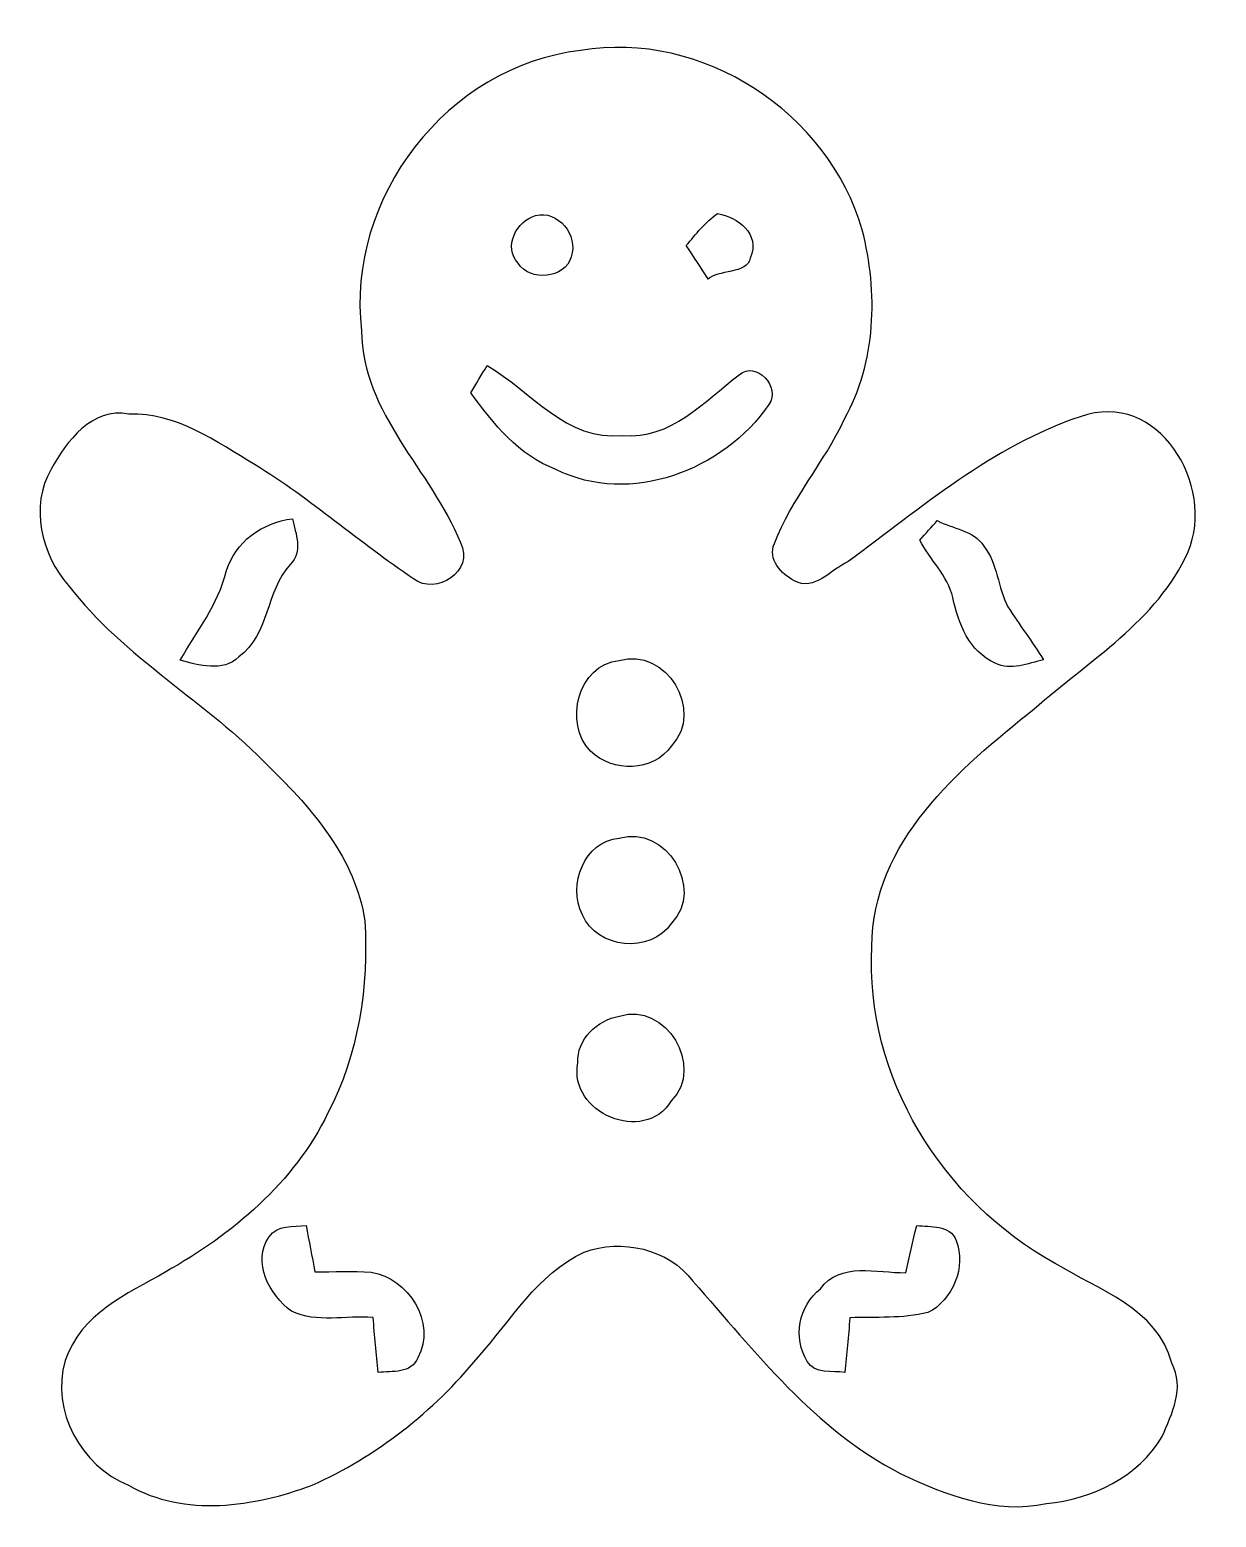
# Model space of a CAD drawing. Header units: centimetres. Extents: x -1.79 to 5.75, y -4.01 to 5.45.
import ezdxf

# ---------------------------------------------------------------- set-up
doc = ezdxf.new("R2010")
doc.units = ezdxf.units.CM
doc.header["$MEASUREMENT"] = 0
doc.layers.add('Camada 1', color=7, linetype='Continuous')

msp = doc.modelspace()

# ---------------------------------------------------------------- linework, layer by layer
at = {"layer": 'Camada 1', "color": 17}
for points, knots in [([(1.70928, 5.31528), (2.48151, 5.44722), (3.28585, 4.92088), (3.49998, 4.1744), (3.49998, 4.1744), (3.60264, 3.77717), (3.58818, 3.33479), (3.38533, 2.97072), (3.38533, 2.97072), (3.25974, 2.69591), (3.04843, 2.46519), (2.94118, 2.18156), (2.94118, 2.18156), (2.89744, 2.0796), (2.98457, 1.98788), (3.06889, 1.94449), (3.06889, 1.94449), (3.19166, 1.87252), (3.3056, 2.02034), (3.41073, 2.0662), (3.41073, 2.0662), (3.87534, 2.40945), (4.32936, 2.80068), (4.88499, 2.98695), (4.88499, 2.98695), (5.38135, 3.16722), (5.75071, 2.54986), (5.57114, 2.12793), (5.57114, 2.12793), (5.37641, 1.69084), (4.93826, 1.43649), (4.59254, 1.13063), (4.59254, 1.13063), (4.11487, 0.74822), (3.56489, 0.28679), (3.56101, -0.38032), (3.56101, -0.38032), (3.51445, -1.20652), (4.01081, -2.00168), (4.72659, -2.39397), (4.72659, -2.39397), (4.99894, -2.5626), (5.37782, -2.67831), (5.46742, -3.02827), (5.46742, -3.02827), (5.55209, -3.18314), (5.46848, -3.3507), (5.4071, -3.49429), (5.4071, -3.49429), (5.25364, -3.75428), (4.96225, -3.89116), (4.67121, -3.9215), (4.67121, -3.9215), (4.34912, -3.98923), (4.02739, -3.86647), (3.74199, -3.72924), (3.74199, -3.72924), (3.19695, -3.45089), (2.82018, -2.9563), (2.42366, -2.50757), (2.42366, -2.50757), (2.26738, -2.29978), (1.96963, -2.23557), (1.73151, -2.32236), (1.73151, -2.32236), (1.43412, -2.46135), (1.26902, -2.75557), (1.05806, -2.99052), (1.05806, -2.99052), (0.7723, -3.33624), (0.41247, -3.62199), (0.00149, -3.80438), (0.00149, -3.80438), (-0.36717, -3.94196), (-0.80602, -4.00793), (-1.1648, -3.80473), (-1.1648, -3.80473), (-1.46536, -3.68196), (-1.66221, -3.33201), (-1.56732, -3.01239), (-1.56732, -3.01239), (-1.47066, -2.71641), (-1.17644, -2.58976), (-0.92844, -2.4483), (-0.92844, -2.4483), (-0.50616, -2.21017), (-0.11176, -1.88209), (0.10309, -1.43794), (0.10309, -1.43794), (0.29747, -1.06612), (0.36308, -0.6329), (0.33733, -0.21698), (0.33733, -0.21698), (0.27842, 0.17602), (0.00713, 0.49316), (-0.26909, 0.76022), (-0.26909, 0.76022), (-0.66773, 1.17579), (-1.19408, 1.45483), (-1.54686, 1.91556), (-1.54686, 1.91556), (-1.71901, 2.111), (-1.79309, 2.41933), (-1.65728, 2.65322), (-1.65728, 2.65322), (-1.5592, 2.83208), (-1.39869, 3.04727), (-1.16268, 3.00459), (-1.16268, 3.00459), (-0.86106, 3.01517), (-0.606, 2.8289), (-0.35941, 2.68144), (-0.35941, 2.68144), (-0.00628, 2.46484), (0.30311, 2.18614), (0.64707, 1.95754), (0.64707, 1.95754), (0.78536, 1.84712), (1.03971, 2.00552), (0.94517, 2.1872), (0.94517, 2.1872), (0.75855, 2.64722), (0.32216, 3.00247), (0.31722, 3.53411), (0.31722, 3.53411), (0.21456, 4.3783), (0.86226, 5.2165), (1.70928, 5.31528), (1.70928, 5.31528), (1.70928, 5.31528), (1.70928, 5.31528), (1.70928, 5.31528)], [0, 0, 0, 0, 0.0294118, 0.0294118, 0.0294118, 0.0294118, 0.0588235, 0.0588235, 0.0588235, 0.0588235, 0.0882353, 0.0882353, 0.0882353, 0.0882353, 0.1176471, 0.1176471, 0.1176471, 0.1176471, 0.1470588, 0.1470588, 0.1470588, 0.1470588, 0.1764706, 0.1764706, 0.1764706, 0.1764706, 0.2058824, 0.2058824, 0.2058824, 0.2058824, 0.2352941, 0.2352941, 0.2352941, 0.2352941, 0.2647059, 0.2647059, 0.2647059, 0.2647059, 0.2941176, 0.2941176, 0.2941176, 0.2941176, 0.3235294, 0.3235294, 0.3235294, 0.3235294, 0.3529412, 0.3529412, 0.3529412, 0.3529412, 0.3823529, 0.3823529, 0.3823529, 0.3823529, 0.4117647, 0.4117647, 0.4117647, 0.4117647, 0.4411765, 0.4411765, 0.4411765, 0.4411765, 0.4705882, 0.4705882, 0.4705882, 0.4705882, 0.5, 0.5, 0.5, 0.5, 0.5294118, 0.5294118, 0.5294118, 0.5294118, 0.5588235, 0.5588235, 0.5588235, 0.5588235, 0.5882353, 0.5882353, 0.5882353, 0.5882353, 0.6176471, 0.6176471, 0.6176471, 0.6176471, 0.6470588, 0.6470588, 0.6470588, 0.6470588, 0.6764706, 0.6764706, 0.6764706, 0.6764706, 0.7058824, 0.7058824, 0.7058824, 0.7058824, 0.7352941, 0.7352941, 0.7352941, 0.7352941, 0.7647059, 0.7647059, 0.7647059, 0.7647059, 0.7941176, 0.7941176, 0.7941176, 0.7941176, 0.8235294, 0.8235294, 0.8235294, 0.8235294, 0.8529412, 0.8529412, 0.8529412, 0.8529412, 0.8823529, 0.8823529, 0.8823529, 0.8823529, 0.9117647, 0.9117647, 0.9117647, 0.9117647, 0.9411765, 0.9411765, 0.9411765, 0.9411765, 1, 1, 1, 1]), ([(1.42283, 4.26647), (1.30182, 4.23472), (1.21575, 4.06433), (1.31135, 3.96414), (1.31135, 3.96414), (1.38508, 3.84138), (1.61262, 3.86607), (1.64966, 4.00471), (1.64966, 4.00471), (1.69799, 4.13771), (1.56394, 4.30493), (1.42283, 4.26647), (1.42283, 4.26647), (1.42283, 4.26647), (1.42283, 4.26647), (1.42283, 4.26647)], [0, 0, 0, 0, 0.2, 0.2, 0.2, 0.2, 0.4, 0.4, 0.4, 0.4, 0.6, 0.6, 0.6, 0.6, 1, 1, 1, 1]), ([(2.38132, 4.07527), (2.4286, 4.00436), (2.47516, 3.9331), (2.52102, 3.86148), (2.52102, 3.86148), (2.57288, 3.92181), (2.77361, 3.89394), (2.78808, 3.99519), (2.78808, 3.99519), (2.8544, 4.15253), (2.70659, 4.2566), (2.58029, 4.27847), (2.58029, 4.27847), (2.50056, 4.22485), (2.44236, 4.14759), (2.38132, 4.07527), (2.38132, 4.07527), (2.38132, 4.07527), (2.38132, 4.07527), (2.38132, 4.07527)], [0, 0, 0, 0, 0.1666667, 0.1666667, 0.1666667, 0.1666667, 0.3333333, 0.3333333, 0.3333333, 0.3333333, 0.5, 0.5, 0.5, 0.5, 0.6666667, 0.6666667, 0.6666667, 0.6666667, 1, 1, 1, 1]), ([(1.1145, 3.31221), (1.07993, 3.25471), (1.04571, 3.1965), (1.01114, 3.13864), (1.01114, 3.13864), (1.15577, 2.94144), (1.31594, 2.74212), (1.55265, 2.65216), (1.55265, 2.65216), (2.02502, 2.41651), (2.61945, 2.64863), (2.90661, 3.06456), (2.90661, 3.06456), (2.98599, 3.17322), (2.82477, 3.34819), (2.71682, 3.2533), (2.71682, 3.2533), (2.49527, 3.08573), (2.28325, 2.83878), (1.97669, 2.86877), (1.97669, 2.86877), (1.61968, 2.82714), (1.39319, 3.15452), (1.1145, 3.31221), (1.1145, 3.31221), (1.1145, 3.31221), (1.1145, 3.31221), (1.1145, 3.31221)], [0, 0, 0, 0, 0.125, 0.125, 0.125, 0.125, 0.25, 0.25, 0.25, 0.25, 0.375, 0.375, 0.375, 0.375, 0.5, 0.5, 0.5, 0.5, 0.625, 0.625, 0.625, 0.625, 0.75, 0.75, 0.75, 0.75, 1, 1, 1, 1]), ([(-0.5432, 2.00411), (-0.59612, 1.79385), (-0.73018, 1.62381), (-0.83636, 1.43931), (-0.83636, 1.43931), (-0.71642, 1.40721), (-0.56719, 1.36276), (-0.46383, 1.46048), (-0.46383, 1.46048), (-0.26839, 1.60618), (-0.29273, 1.87605), (-0.13751, 2.04856), (-0.13751, 2.04856), (-0.05284, 2.12899), (-0.10188, 2.24365), (-0.1234, 2.33925), (-0.1234, 2.33925), (-0.31531, 2.31455), (-0.48888, 2.19285), (-0.5432, 2.00411), (-0.5432, 2.00411), (-0.5432, 2.00411), (-0.5432, 2.00411), (-0.5432, 2.00411)], [0, 0, 0, 0, 0.1428571, 0.1428571, 0.1428571, 0.1428571, 0.2857143, 0.2857143, 0.2857143, 0.2857143, 0.4285714, 0.4285714, 0.4285714, 0.4285714, 0.5714286, 0.5714286, 0.5714286, 0.5714286, 0.7142857, 0.7142857, 0.7142857, 0.7142857, 1, 1, 1, 1]), ([(3.97694, 2.32725), (3.9399, 2.28598), (3.90321, 2.2447), (3.86617, 2.20343), (3.86617, 2.20343), (3.93072, 2.07925), (4.04114, 1.978), (4.07642, 1.83866), (4.07642, 1.83866), (4.10923, 1.67391), (4.17908, 1.49399), (4.34524, 1.42167), (4.34524, 1.42167), (4.44437, 1.36982), (4.55373, 1.42097), (4.65321, 1.44249), (4.65321, 1.44249), (4.58089, 1.55749), (4.49905, 1.66438), (4.42638, 1.77833), (4.42638, 1.77833), (4.36076, 1.90145), (4.36182, 2.05315), (4.27292, 2.16462), (4.27292, 2.16462), (4.21083, 2.26763), (4.07113, 2.27469), (3.97694, 2.32725), (3.97694, 2.32725), (3.97694, 2.32725), (3.97694, 2.32725), (3.97694, 2.32725)], [0, 0, 0, 0, 0.1111111, 0.1111111, 0.1111111, 0.1111111, 0.2222222, 0.2222222, 0.2222222, 0.2222222, 0.3333333, 0.3333333, 0.3333333, 0.3333333, 0.4444444, 0.4444444, 0.4444444, 0.4444444, 0.5555556, 0.5555556, 0.5555556, 0.5555556, 0.6666667, 0.6666667, 0.6666667, 0.6666667, 0.7777778, 0.7777778, 0.7777778, 0.7777778, 1, 1, 1, 1]), ([(1.95482, 1.43755), (1.69129, 1.41391), (1.60098, 1.03891), (1.77243, 0.86182), (1.77243, 0.86182), (1.91354, 0.72564), (2.16966, 0.72564), (2.28643, 0.89639), (2.28643, 0.89639), (2.50021, 1.11511), (2.25221, 1.5268), (1.95482, 1.43755), (1.95482, 1.43755), (1.95482, 1.43755), (1.95482, 1.43755), (1.95482, 1.43755)], [0, 0, 0, 0, 0.2, 0.2, 0.2, 0.2, 0.4, 0.4, 0.4, 0.4, 0.6, 0.6, 0.6, 0.6, 1, 1, 1, 1]), ([(1.95482, 0.30866), (1.73186, 0.28855), (1.62497, 0.01127), (1.72092, -0.17782), (1.72092, -0.17782), (1.81053, -0.39443), (2.15555, -0.43006), (2.28643, -0.2325), (2.28643, -0.2325), (2.50056, -0.01413), (2.25186, 0.39791), (1.95482, 0.30866), (1.95482, 0.30866), (1.95482, 0.30866), (1.95482, 0.30866), (1.95482, 0.30866)], [0, 0, 0, 0, 0.2, 0.2, 0.2, 0.2, 0.4, 0.4, 0.4, 0.4, 0.6, 0.6, 0.6, 0.6, 1, 1, 1, 1]), ([(1.95587, -0.82235), (1.81582, -0.84775), (1.68282, -0.96945), (1.69235, -1.12009), (1.69235, -1.12009), (1.62885, -1.43759), (2.11357, -1.64255), (2.28607, -1.36139), (2.28607, -1.36139), (2.50021, -1.14443), (2.25256, -0.72921), (1.95587, -0.82235), (1.95587, -0.82235), (1.95587, -0.82235), (1.95587, -0.82235), (1.95587, -0.82235)], [0, 0, 0, 0, 0.2, 0.2, 0.2, 0.2, 0.4, 0.4, 0.4, 0.4, 0.6, 0.6, 0.6, 0.6, 1, 1, 1, 1]), ([(-0.27156, -2.22499), (-0.38375, -2.38304), (-0.26698, -2.59717), (-0.12904, -2.69807), (-0.12904, -2.69807), (0.03147, -2.77568), (0.21703, -2.72488), (0.38954, -2.73722), (0.38954, -2.73722), (0.40083, -2.85364), (0.40965, -2.97041), (0.42235, -3.08683), (0.42235, -3.08683), (0.5109, -3.07871), (0.63331, -3.09635), (0.67494, -2.9944), (0.67494, -2.9944), (0.79347, -2.7718), (0.61426, -2.4864), (0.37825, -2.45006), (0.37825, -2.45006), (0.25866, -2.4416), (0.13942, -2.44759), (0.01983, -2.4483), (0.01983, -2.4483), (0.00113, -2.34917), (-0.01721, -2.2511), (-0.03591, -2.15302), (-0.03591, -2.15302), (-0.11528, -2.16537), (-0.22182, -2.14597), (-0.27156, -2.22499), (-0.27156, -2.22499), (-0.27156, -2.22499), (-0.27156, -2.22499), (-0.27156, -2.22499)], [0, 0, 0, 0, 0.1, 0.1, 0.1, 0.1, 0.2, 0.2, 0.2, 0.2, 0.3, 0.3, 0.3, 0.3, 0.4, 0.4, 0.4, 0.4, 0.5, 0.5, 0.5, 0.5, 0.6, 0.6, 0.6, 0.6, 0.7, 0.7, 0.7, 0.7, 0.8, 0.8, 0.8, 0.8, 1, 1, 1, 1]), ([(3.84641, -2.15302), (3.82242, -2.25321), (3.79879, -2.35305), (3.77621, -2.45394), (3.77621, -2.45394), (3.59382, -2.45394), (3.35958, -2.38304), (3.23399, -2.5559), (3.23399, -2.5559), (3.09605, -2.66385), (3.05725, -2.8674), (3.15038, -3.01768), (3.15038, -3.01768), (3.19977, -3.09953), (3.30878, -3.07589), (3.38921, -3.08683), (3.38921, -3.08683), (3.40156, -2.97147), (3.41038, -2.85576), (3.42202, -2.74005), (3.42202, -2.74005), (3.58677, -2.73334), (3.75575, -2.7471), (3.91697, -2.70689), (3.91697, -2.70689), (4.07642, -2.62892), (4.16285, -2.41337), (4.09653, -2.24827), (4.09653, -2.24827), (4.05737, -2.14667), (3.93355, -2.16396), (3.84641, -2.15302)], [0, 0, 0, 0, 0.1111111, 0.1111111, 0.1111111, 0.1111111, 0.2222222, 0.2222222, 0.2222222, 0.2222222, 0.3333333, 0.3333333, 0.3333333, 0.3333333, 0.4444444, 0.4444444, 0.4444444, 0.4444444, 0.5555556, 0.5555556, 0.5555556, 0.5555556, 0.6666667, 0.6666667, 0.6666667, 0.6666667, 0.7777778, 0.7777778, 0.7777778, 0.7777778, 1, 1, 1, 1])]:
    msp.add_open_spline(points, degree=3, knots=knots, dxfattribs=at)

doc.saveas('drawing.dxf')
